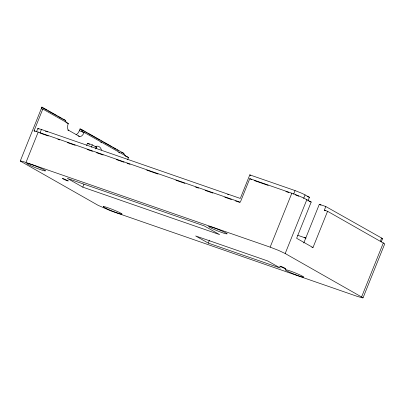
<?xml version="1.0" encoding="UTF-8"?>
<svg xmlns="http://www.w3.org/2000/svg" width="405" height="405" viewBox="0 0 405 405"><rect width="100%" height="100%" fill="white"/><g stroke="black" fill="none" stroke-linecap="round" stroke-linejoin="round"><path stroke-width="0.61" d="M91.383 147.228L92.32 144.884L87.556 143.233L86.629 145.532M303.76 243L319.332 204.282L325.797 206.525L324.339 210.16L327.569 211.283L384.75 243.845L363.047 297.812L362.612 297.898L357.316 296.404L110.449 210.732L98.101 205.325L20.25 161.043L41.933 107.102L65.504 120.422L66.319 122.771M34.977 131.321L34.055 130.8L42.803 109.041L68.329 123.469A5.883 3.027 -70.9 0 0 68.809 130.415L79.304 136.343A5.883 3.027 -70.9 0 0 84.159 132.415L128.532 157.489L127.61 159.783M36.571 131.584L37.817 128.476L41.431 129.458L240.312 198.445L249.794 174.874L295.068 190.578L302.449 193.529L309.425 197.281L307.967 200.91M20.25 161.043L21.85 161.17L25.986 162.451L38.191 132.081L240.312 202.216L249.784 178.645L294.526 194.177L302.905 197.625L311.202 202.029L296.627 238.292L312.994 247.541L327.569 211.283M39.973 133.083L41.431 129.458M76.079 134.688A5.883 3.027 -70.9 0 0 79.309 130.729L80.038 128.917L81.334 129.367L123.758 153.343L125.671 156.315L128.532 157.489M95.737 148.974L96.446 147.218L92.32 144.884M82.797 187.145L67.326 178.397L204.125 225.853L219.601 234.596L82.797 187.145L83.972 184.229M208.281 243.096L195.65 235.958L267.771 260.977L280.402 268.11L208.281 243.096L209.461 240.165M25.986 162.451L270.145 247.141L291.833 193.2M293.61 194.208L295.068 190.578M303.639 198.46L305.092 194.835M363.047 297.812L285.186 253.525L306.874 199.584M380.356 241.147L381.606 238.029L325.797 206.525M381.267 241.851L382.522 238.732L381.606 238.029M361.68 296.754L383.383 242.787M382.229 238.793L382.522 238.732M42.803 109.041L41.644 108.823L41.933 107.102L42.252 107.492M45.406 131.271L45.892 131.362M34.055 130.8L38.191 132.081M307.076 196.465L309.425 197.281M254.532 180.665L268.15 185.384M285.915 191.54L288.876 192.567M309.045 201.285L311.202 202.029M65.504 120.422L62.557 119.04M66.82 122.943L68.329 123.469M79.309 130.729L84.159 132.415M67.731 130.04L68.809 130.415M78.226 135.974L79.304 136.343M95.251 146.802L96.446 147.218M297.675 235.249L305.967 238.125M311.85 247.146L312.994 247.541M40.566 133.291L48.316 135.979M57.859 139.29L59.646 139.912M67.397 142.601L75.148 145.289M87.075 149.43L92.441 151.293M96.613 152.741L103.174 155.014M116.291 159.565L124.041 162.258M127.023 163.291L130 164.324M146.696 170.12L158.026 174.049M175.912 180.255L184.857 183.359M195.585 187.085L198.566 188.117M205.127 190.396L212.878 193.084M224.8 197.22L231.361 199.498M235.533 200.946L239.709 202.394M270.145 247.141L278.569 250.406L285.186 253.525M295.407 194.856L296.845 195.412M297.321 195.6L298.753 196.187M121.5 152.28L123.758 153.343M249.784 178.645L251.571 179.643M319.332 204.282L320.978 205.208M324.339 210.16L325.433 210.777M249.794 174.874L250.796 175.441M43.305 108.16L47.152 110.332M48.256 110.955L56.503 115.617M57.606 116.24L61.454 118.417M80.038 128.917L84.392 131.382M85.48 131.995L86.569 132.612M87.662 133.225L100.182 140.307M101.275 140.92L102.364 141.537M103.452 142.15L111.618 146.767M112.706 147.385L115.977 149.227M117.065 149.845L118.154 150.463M83.238 132.334L82.149 131.716L81.334 129.367M100.648 142.17L101.736 142.788M118.599 152.315L119.688 152.933M87.556 143.233L89.616 144.398M37.817 128.476L38.905 129.089M95.271 146.564A13.724 7.067 -70.9 0 1 101.498 150.083M95.656 146.286A13.724 7.067 -70.9 0 1 96.648 148.402M46.646 131.574A5.068 0.405 21.9 0 1 47.613 131.893M304.13 237.634A5.068 0.405 21.9 0 1 305.856 238.165M227.645 194.405A5.068 0.405 21.9 0 1 228.4 194.618M27.17 163.326L26.801 163.402A9.811 0.785 21.9 0 0 31.317 165.954L35.979 167.933A10.297 0.825 21.9 0 0 44.191 170.783L45.542 170.89A9.811 0.785 21.9 0 0 41.026 168.338L36.364 166.359A10.297 0.825 21.9 0 0 28.153 163.514L27.17 163.326M62.507 178.549L65.281 179.997A3.245 0.258 21.9 0 0 67.868 180.898L68.293 180.929L65.402 179.501A3.245 0.258 21.9 0 0 62.815 178.605L62.507 178.549M103.655 206.55L103.285 206.626A9.811 0.785 21.9 0 0 107.801 209.182L112.463 211.157A10.297 0.825 21.9 0 0 120.675 214.007L122.032 214.118A9.811 0.785 21.9 0 0 117.511 211.562L112.853 209.587A10.297 0.825 21.9 0 0 104.637 206.737L103.655 206.55M209.066 226.43L208.702 226.506A9.654 0.775 21.9 0 0 213.146 229.022L217.733 230.966A10.135 0.815 21.9 0 0 225.818 233.771L227.154 233.877A9.654 0.775 21.9 0 0 222.704 231.366L218.118 229.417A10.135 0.815 21.9 0 0 210.033 226.613L209.066 226.43M279.88 266.181L282.655 267.629A3.245 0.258 21.9 0 0 285.242 268.525L285.672 268.561L282.781 267.133A3.245 0.258 21.9 0 0 280.194 266.237L279.88 266.181M285.55 269.659L285.186 269.735A9.654 0.775 21.9 0 0 289.631 272.246L294.222 274.195A10.135 0.815 21.9 0 0 302.307 276.995L303.639 277.106A9.654 0.775 21.9 0 0 299.189 274.59L294.602 272.646A10.135 0.815 21.9 0 0 286.517 269.841L285.55 269.659"/></g></svg>
